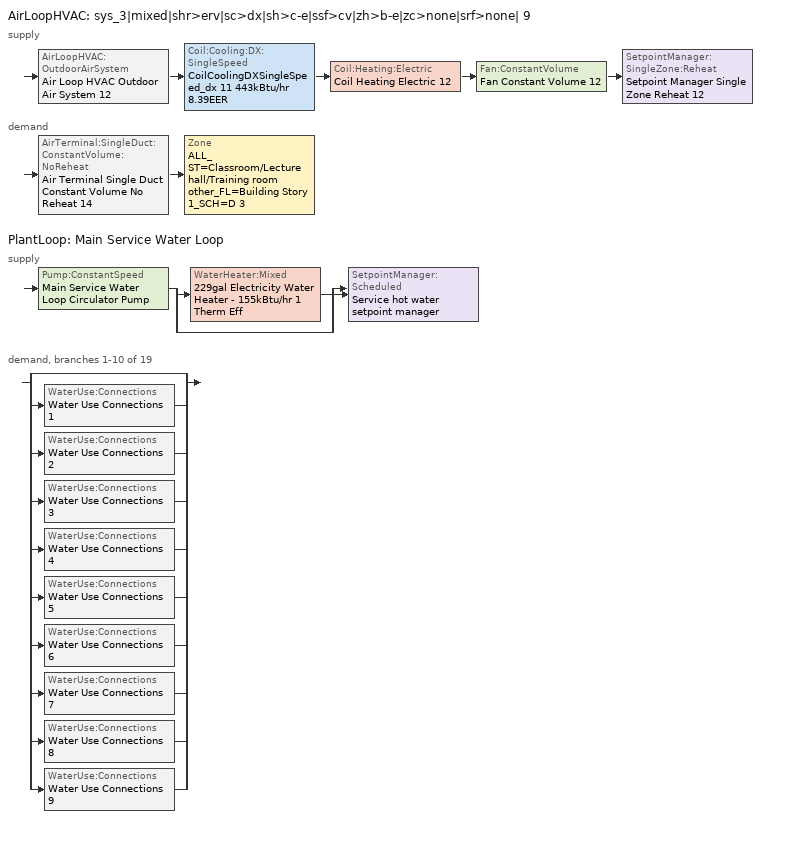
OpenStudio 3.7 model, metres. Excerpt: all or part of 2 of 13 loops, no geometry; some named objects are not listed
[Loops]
AirLoopHVAC 'sys_3|mixed|shr>erv|sc>dx|sh>c-e|ssf>cv|zh>b-e|zc>none|srf>none| 9'
 supply: AirLoopHVAC:OutdoorAirSystem 'Air Loop HVAC Outdoor Air System 12' > Coil:Cooling:DX:SingleSpeed 'CoilCoolingDXSingleSpeed_dx 11 443kBtu/hr 8.39EER' > Coil:Heating:Electric 'Coil Heating Electric 12' > Fan:ConstantVolume 'Fan Constant Volume 12' > SetpointManager:SingleZone:Reheat 'Setpoint Manager Single Zone Reheat 12'
 demand: AirTerminal:SingleDuct:ConstantVolume:NoReheat 'Air Terminal Single Duct Constant Volume No Reheat 14' > Zone 'ALL_ST=Classroom/Lecture hall/Training room other_FL=Building Story 1_SCH=D 3'
PlantLoop 'Main Service Water Loop'
 supply: Pump:ConstantSpeed 'Main Service Water Loop Circulator Pump' > split
  | WaterHeater:Mixed '229gal Electricity Water Heater - 155kBtu/hr 1 Therm Eff'
  | bypass
  join > SetpointManager:Scheduled 'Service hot water setpoint manager'
 demand, branches 1-10 of 19: split
  | bypass
  | WaterUse:Connections 'Water Use Connections 1'
  | WaterUse:Connections 'Water Use Connections 2'
  | WaterUse:Connections 'Water Use Connections 3'
  | WaterUse:Connections 'Water Use Connections 4'
  | WaterUse:Connections 'Water Use Connections 5'
  | WaterUse:Connections 'Water Use Connections 6'
  | WaterUse:Connections 'Water Use Connections 7'
  | WaterUse:Connections 'Water Use Connections 8'
  | WaterUse:Connections 'Water Use Connections 9'
[Sizing:Zone]
ALL_ST=Classroom/Lecture hall/Training room other_FL=Building Story 1_SCH=D 3: Zone Cooling Design Supply Air Temperature Input Method=TemperatureDifference; Zone Cooling Design Supply Air Temperature {C}=14; Zone Cooling Design Supply Air Temperature Difference {deltaC}=11; Zone Heating Design Supply Air Temperature Input Method=TemperatureDifference; Zone Heating Design Supply Air Temperature {C}=40; Zone Heating Design Supply Air Temperature Difference {deltaC}=21; Zone Cooling Design Supply Air Humidity Ratio {kg-H2O/kg-air}=0.0085; Zone Heating Design Supply Air Humidity Ratio {kg-H2O/kg-air}=0.008; Zone Heating Sizing Factor=1.3; Zone Cooling Sizing Factor=1.1; Cooling Design Air Flow Method=DesignDay; Heating Design Air Flow Method=DesignDay; Account for Dedicated Outdoor Air System=No; Dedicated Outdoor Air System Control Strategy=NeutralSupplyAir; Dedicated Outdoor Air Low Setpoint Temperature for Design {C}=autosize; Dedicated Outdoor Air High Setpoint Temperature for Design {C}=autosize; Zone Load Sizing Method=Sensible Load Only No Latent Load; Zone Latent Cooling Design Supply Air Humidity Ratio Input Method=HumidityRatioDifference; Zone Cooling Design Supply Air Humidity Ratio Difference {kgWater/kgDryAir}=0.005; Zone Latent Heating Design Supply Air Humidity Ratio Input Method=HumidityRatioDifference; Zone Humidification Design Supply Air Humidity Ratio Difference {kgWater/kgDryAir}=0.005
[Zone equipment]
ALL_ST=Classroom/Lecture hall/Training room other_FL=Building Story 1_SCH=D 3: Zone HVAC Baseboard Convective Electric 14, Air Terminal Single Duct Constant Volume No Reheat 14
[AirLoopHVAC]
sys_3|mixed|shr>erv|sc>dx|sh>c-e|ssf>cv|zh>b-e|zc>none|srf>none| 9: Availability Schedule=sys_3|mixed|shr>none|sc>dx|sh>c-e|ssf>cv|zh>b-e|zc>none|srf>none| 9 Occ Sch; Design Supply Air Flow Rate {m3/s}=autosize; Design Return Air Flow Fraction of Supply Air Flow=1
[Sizing:System]
sys_3|mixed|shr>erv|sc>dx|sh>c-e|ssf>cv|zh>b-e|zc>none|srf>none| 9: Type of Load to Size On=Sensible; Design Outdoor Air Flow Rate {m3/s}=Autosize; Central Heating Maximum System Air Flow Ratio=1; Preheat Design Temperature {C}=7; Preheat Design Humidity Ratio {kg-H2O/kg-Air}=0.008; Precool Design Temperature {C}=13; Precool Design Humidity Ratio {kg-H2O/kg-Air}=0.008; Central Cooling Design Supply Air Temperature {C}=13; Central Heating Design Supply Air Temperature {C}=43; Sizing Option=NonCoincident; 100% Outdoor Air in Cooling=No; 100% Outdoor Air in Heating=No; Central Cooling Design Supply Air Humidity Ratio {kg-H2O/kg-Air}=0.0085; Central Heating Design Supply Air Humidity Ratio {kg-H2O/kg-Air}=0.008; Cooling Design Air Flow Method=DesignDay; Cooling Design Air Flow Rate {m3/s}=0; Heating Design Air Flow Method=DesignDay; Heating Design Air Flow Rate {m3/s}=0; System Outdoor Air Method=ZoneSum; Zone Maximum Outdoor Air Fraction=1; Cooling Supply Air Flow Rate Per Floor Area {m3/s-m2}=0.00996765; Cooling Fraction of Autosized Cooling Supply Air Flow Rate=1; Cooling Supply Air Flow Rate Per Unit Cooling Capacity {m3/s-W}=3.94755e-05; Heating Supply Air Flow Rate Per Floor Area {m3/s-m2}=0.00996765; Heating Fraction of Autosized Heating Supply Air Flow Rate=1; Heating Fraction of Autosized Cooling Supply Air Flow Rate=1; Heating Supply Air Flow Rate Per Unit Heating Capacity {m3/s-W}=3.15882e-05; Cooling Design Capacity Method=CoolingDesignCapacity; Cooling Design Capacity {W}=autosize; Cooling Design Capacity Per Floor Area {W/m2}=234.7; Fraction of Autosized Cooling Design Capacity=1; Heating Design Capacity Method=HeatingDesignCapacity; Heating Design Capacity {W}=autosize; Heating Design Capacity Per Floor Area {W/m2}=157; Fraction of Autosized Heating Design Capacity=1; Central Cooling Capacity Control Method=OnOff; Occupant Diversity=autosize
[Fan:ConstantVolume]
Fan Constant Volume 12: Availability Schedule=Always On Discrete; Fan Total Efficiency=0.39975; Pressure Rise {Pa}=640; Maximum Flow Rate {m3/s}=AutoSize; Motor Efficiency=0.615
[Coil:Cooling:DX:SingleSpeed]
CoilCoolingDXSingleSpeed_dx 11 443kBtu/hr 8.39EER: Availability Schedule=Always On Discrete; Rated Total Cooling Capacity {W}=autosize; Rated Sensible Heat Ratio=autosize; Rated COP {W/W}=2.93053; Rated Air Flow Rate {m3/s}=autosize; Rated Evaporator Fan Power Per Volume Flow Rate 2017 {W/(m3/s)}=773.3; Rated Evaporator Fan Power Per Volume Flow Rate 2023 {W/(m3/s)}=934.4; Total Cooling Capacity Function of Temperature Curve=DXCOOL-NECB2011-REF-CAPFT; Total Cooling Capacity Function of Flow Fraction Curve=DXCOOL-NECB2011-REF-CAPFFLOW; Energy Input Ratio Function of Temperature Curve=DXCOOL-NECB2011-REF-COOLEIRFT; Energy Input Ratio Function of Flow Fraction Curve=DXCOOL-NECB2011-REF-COOLEIRFFLOW; Part Load Fraction Correlation Curve=DXCOOL-NECB2011-REF-COOLPLFFPLR; Minimum Outdoor Dry-Bulb Temperature for Compressor Operation {C}=-25; Nominal Time for Condensate Removal to Begin {s}=0; Ratio of Initial Moisture Evaporation Rate and Steady State Latent Capacity=0; Maximum Cycling Rate {cycles/hr}=0; Latent Capacity Time Constant {s}=0; Condenser Type=AirCooled; Evaporative Condenser Effectiveness=0.9; Evaporative Condenser Air Flow Rate {m3/s}=autosize; Evaporative Condenser Pump Rated Power Consumption {W}=autosize; Crankcase Heater Capacity {W}=0; Maximum Outdoor Dry-Bulb Temperature for Crankcase Heater Operation {C}=10; Basin Heater Capacity {W/K}=0; Basin Heater Setpoint Temperature {C}=2
[Coil:Heating:Electric]
Coil Heating Electric 12: Availability Schedule=Always On Discrete
[Controller:OutdoorAir]
Controller Outdoor Air 12: Minimum Outdoor Air Flow Rate {m3/s}=autosize; Maximum Outdoor Air Flow Rate {m3/s}=Autosize; Economizer Control Type=DifferentialEnthalpy; Economizer Control Action Type=ModulateFlow; Lockout Type=NoLockout; Minimum Limit Type=FixedMinimum; Minimum Outdoor Air Schedule=sys_3|mixed|shr>none|sc>dx|sh>c-e|ssf>cv|zh>b-e|zc>none|srf>none| 9 Occ Sch; Controller Mechanical Ventilation=Controller Mechanical Ventilation 12; High Humidity Control=No; Heat Recovery Bypass Control Type=BypassWhenOAFlowGreaterThanMinimum; Economizer Operation Staging=InterlockedWithMechanicalCooling
[Controller:MechanicalVentilation]
Controller Mechanical Ventilation 12: Availability Schedule=Always On Discrete; System Outdoor Air Method=ZoneSum
[AirLoopHVAC:OutdoorAirSystem]
Air Loop HVAC Outdoor Air System 12: Controller=Controller Outdoor Air 12
[SetpointManager:SingleZone:Reheat]
Setpoint Manager Single Zone Reheat 12: Minimum Supply Air Temperature {C}=13; Maximum Supply Air Temperature {C}=43; Control Zone=ALL_ST=Classroom/Lecture hall/Training room other_FL=Building Story 1_SCH=D 3; Setpoint Node or NodeList=sys_3|mixed|shr>erv|sc>dx|sh>c-e|ssf>cv|zh>b-e|zc>none|srf>none| 9 Supply Outlet Node
[ZoneHVAC:Baseboard:Convective:Electric]
Zone HVAC Baseboard Convective Electric 14: Availability Schedule=Always On Discrete; Nominal Capacity {W}=autosize; Efficiency=1
[AirTerminal:SingleDuct:ConstantVolume:NoReheat]
Air Terminal Single Duct Constant Volume No Reheat 14: Availability Schedule=Always On Discrete; Maximum Air Flow Rate {m3/s}=AutoSize
[PlantLoop]
Main Service Water Loop: Glycol Concentration=0; Maximum Loop Temperature {C}=60; Minimum Loop Temperature {C}=10; Plant Loop Volume {m3}=Autocalculate; Load Distribution Scheme=Optimal
[Sizing:Plant]
Main Service Water Loop: Loop Type=Heating; Design Loop Exit Temperature {C}=60; Loop Design Temperature Difference {deltaC}=5; Sizing Option=NonCoincident; Zone Timesteps in Averaging Window=1; Coincident Sizing Factor Mode=None
[SetpointManager:Scheduled]
Service hot water setpoint manager: Control Variable=Temperature; Schedule=Service Water Loop Temp - 140F; Setpoint Node or NodeList=Main Service Water Loop Supply Outlet Node
[Pump:ConstantSpeed]
Main Service Water Loop Circulator Pump: Rated Flow Rate {m3/s}=autosize; Rated Pump Head {Pa}=1.06806e+06; Rated Power Consumption {W}=autosize; Motor Efficiency=0.855; Fraction of Motor Inefficiencies to Fluid Stream=0; Pump Control Type=Intermittent; Design Power Sizing Method=PowerPerFlowPerPressure; Design Electric Power per Unit Flow Rate {W/(m3/s)}=348701.1; Design Shaft Power per Unit Flow Rate per Unit Head {W-s/m3-Pa}=1.28205
[WaterHeater:Mixed]
229gal Electricity Water Heater - 155kBtu/hr 1 Therm Eff: Tank Volume {m3}=0.868577; Setpoint Temperature Schedule=Service Water Loop Temp - 140F; Deadband Temperature Difference {deltaC}=2; Maximum Temperature Limit {C}=60; Heater Control Type=Cycle; Heater Maximum Capacity {W}=45383.1; Heater Fuel Type=Electricity; Heater Thermal Efficiency=1; Off Cycle Parasitic Fuel Consumption Rate {W}=88.1911; Off Cycle Parasitic Fuel Type=Electricity; Off Cycle Parasitic Heat Fraction to Tank=0.8; On Cycle Parasitic Fuel Consumption Rate {W}=88.1911; On Cycle Parasitic Fuel Type=Electricity; On Cycle Parasitic Heat Fraction to Tank=0; Ambient Temperature Indicator=Schedule; Ambient Temperature Schedule=Water Heater Ambient Temp Schedule - 70.0f; Off Cycle Loss Coefficient to Ambient Temperature {W/K}=4.14615; On Cycle Loss Coefficient to Ambient Temperature {W/K}=4.14615; Use Side Effectiveness=1; Source Side Effectiveness=1; Use Side Design Flow Rate {m3/s}=autosize; Source Side Design Flow Rate {m3/s}=autosize; Indirect Water Heating Recovery Time {hr}=1.5; Source Side Flow Control Mode=IndirectHeatPrimarySetpoint
[WaterHeater:Sizing]
229gal Electricity Water Heater - 155kBtu/hr 1 Therm Eff: Design Mode=PeakDraw; Time Storage Can Meet Peak Draw {hr}=0.538503; Time for Tank Recovery {hr}=0; Nominal Tank Volume for Autosizing Plant Connections {m3}=1
[WaterUse:Connections] Drain Water Heat Exchanger Type=None; Drain Water Heat Exchanger Destination=Plant
Name | Water Use Equipment Name 1
Water Use Connections 1 | Cafeteria_zn_1_flr_1 Service Water Use 0.24gal/min
Water Use Connections 2 | Computer_class_zn_1_flr_1 Service Water Use 0.12gal/min
Water Use Connections 3 | Corner_class_1_pod_1_zn_1_flr_1 Service Water Use 0.07gal/min
Water Use Connections 4 | Corner_class_1_pod_2_zn_1_flr_1 Service Water Use 0.07gal/min
Water Use Connections 5 | Corner_class_1_pod_3_zn_1_flr_1 Service Water Use 0.07gal/min
Water Use Connections 6 | Corner_class_2_pod_1_zn_1_flr_1 Service Water Use 0.07gal/min
Water Use Connections 7 | Corner_class_2_pod_2_zn_1_flr_1 Service Water Use 0.07gal/min
Water Use Connections 8 | Corner_class_2_pod_3_zn_1_flr_1 Service Water Use 0.07gal/min
Water Use Connections 9 | Gym_zn_1_flr_1 Service Water Use 0.54gal/min
[WaterUse:Equipment:Definition]
Name | Peak Flow Rate {m3/s} | Target Temperature Schedule | Sensible Fraction Schedule | Latent Fraction Schedule
Cafeteria_zn_1_flr_1 Service Water Use Def 0.24gal/min | 1.50573e-05 | Schedule Ruleset 5 | Schedule Ruleset 3 | Schedule Ruleset 4
Computer_class_zn_1_flr_1 Service Water Use Def 0.12gal/min | 7.45697e-06 | Schedule Ruleset 8 | Schedule Ruleset 6 | Schedule Ruleset 7
Corner_class_1_pod_1_zn_1_flr_1 Service Water Use Def 0.07gal/min | 4.55704e-06 | Schedule Ruleset 11 | Schedule Ruleset 9 | Schedule Ruleset 10
Corner_class_1_pod_2_zn_1_flr_1 Service Water Use Def 0.07gal/min | 4.55704e-06 | Schedule Ruleset 14 | Schedule Ruleset 12 | Schedule Ruleset 13
Corner_class_1_pod_3_zn_1_flr_1 Service Water Use Def 0.07gal/min | 4.55704e-06 | Schedule Ruleset 17 | Schedule Ruleset 15 | Schedule Ruleset 16
Corner_class_2_pod_1_zn_1_flr_1 Service Water Use Def 0.07gal/min | 4.55704e-06 | Schedule Ruleset 20 | Schedule Ruleset 18 | Schedule Ruleset 19
Corner_class_2_pod_2_zn_1_flr_1 Service Water Use Def 0.07gal/min | 4.55704e-06 | Schedule Ruleset 23 | Schedule Ruleset 21 | Schedule Ruleset 22
Corner_class_2_pod_3_zn_1_flr_1 Service Water Use Def 0.07gal/min | 4.55704e-06 | Schedule Ruleset 26 | Schedule Ruleset 24 | Schedule Ruleset 25
Gym_zn_1_flr_1 Service Water Use Def 0.54gal/min | 3.413e-05 | Schedule Ruleset 29 | Schedule Ruleset 27 | Schedule Ruleset 28
[WaterUse:Equipment]
Name | Water Use Equipment Definition | Space | Flow Rate Fraction Schedule
Cafeteria_zn_1_flr_1 Service Water Use 0.24gal/min | Cafeteria_zn_1_flr_1 Service Water Use Def 0.24gal/min | Cafeteria_ZN_1_FLR_1 | NECB-C-Service Water Heating
Computer_class_zn_1_flr_1 Service Water Use 0.12gal/min | Computer_class_zn_1_flr_1 Service Water Use Def 0.12gal/min | Computer_Class_ZN_1_FLR_1 | NECB-D-Service Water Heating
Corner_class_1_pod_1_zn_1_flr_1 Service Water Use 0.07gal/min | Corner_class_1_pod_1_zn_1_flr_1 Service Water Use Def 0.07gal/min | Corner_Class_1_Pod_1_ZN_1_FLR_1 | NECB-D-Service Water Heating
Corner_class_1_pod_2_zn_1_flr_1 Service Water Use 0.07gal/min | Corner_class_1_pod_2_zn_1_flr_1 Service Water Use Def 0.07gal/min | Corner_Class_1_Pod_2_ZN_1_FLR_1 | NECB-D-Service Water Heating
Corner_class_1_pod_3_zn_1_flr_1 Service Water Use 0.07gal/min | Corner_class_1_pod_3_zn_1_flr_1 Service Water Use Def 0.07gal/min | Corner_Class_1_Pod_3_ZN_1_FLR_1 | NECB-D-Service Water Heating
Corner_class_2_pod_1_zn_1_flr_1 Service Water Use 0.07gal/min | Corner_class_2_pod_1_zn_1_flr_1 Service Water Use Def 0.07gal/min | Corner_Class_2_Pod_1_ZN_1_FLR_1 | NECB-D-Service Water Heating
Corner_class_2_pod_2_zn_1_flr_1 Service Water Use 0.07gal/min | Corner_class_2_pod_2_zn_1_flr_1 Service Water Use Def 0.07gal/min | Corner_Class_2_Pod_2_ZN_1_FLR_1 | NECB-D-Service Water Heating
Corner_class_2_pod_3_zn_1_flr_1 Service Water Use 0.07gal/min | Corner_class_2_pod_3_zn_1_flr_1 Service Water Use Def 0.07gal/min | Corner_Class_2_Pod_3_ZN_1_FLR_1 | NECB-D-Service Water Heating
Gym_zn_1_flr_1 Service Water Use 0.54gal/min | Gym_zn_1_flr_1 Service Water Use Def 0.54gal/min | Gym_ZN_1_FLR_1 | NECB-B-Service Water Heating
[Schedule:Ruleset]
Service Water Loop Temp - 140F: Default Day Schedule=Service Water Loop Temp - 140F Default
Water Heater Ambient Temp Schedule - 70.0f: Default Day Schedule=Water Heater Ambient Temp Schedule 70.0F Default
Schedule Ruleset 3: Default Day Schedule=Schedule Day 5
Schedule Ruleset 4: Default Day Schedule=Schedule Day 6
Schedule Ruleset 5: Default Day Schedule=Schedule Day 7
NECB-C-Service Water Heating: Default Day Schedule=NECB-C-Service Water Heating Default
Schedule Ruleset 6: Default Day Schedule=Schedule Day 8
Schedule Ruleset 7: Default Day Schedule=Schedule Day 9
Schedule Ruleset 8: Default Day Schedule=Schedule Day 10
NECB-D-Service Water Heating: Default Day Schedule=NECB-D-Service Water Heating Default
Schedule Ruleset 9: Default Day Schedule=Schedule Day 11
Schedule Ruleset 10: Default Day Schedule=Schedule Day 12
Schedule Ruleset 11: Default Day Schedule=Schedule Day 13
Schedule Ruleset 12: Default Day Schedule=Schedule Day 14
Schedule Ruleset 13: Default Day Schedule=Schedule Day 15
Schedule Ruleset 14: Default Day Schedule=Schedule Day 16
Schedule Ruleset 15: Default Day Schedule=Schedule Day 17
Schedule Ruleset 16: Default Day Schedule=Schedule Day 18
Schedule Ruleset 17: Default Day Schedule=Schedule Day 19
Schedule Ruleset 18: Default Day Schedule=Schedule Day 20
Schedule Ruleset 19: Default Day Schedule=Schedule Day 21
Schedule Ruleset 20: Default Day Schedule=Schedule Day 22
Schedule Ruleset 21: Default Day Schedule=Schedule Day 23
Schedule Ruleset 22: Default Day Schedule=Schedule Day 24
Schedule Ruleset 23: Default Day Schedule=Schedule Day 25
Schedule Ruleset 24: Default Day Schedule=Schedule Day 26
Schedule Ruleset 25: Default Day Schedule=Schedule Day 27
Schedule Ruleset 26: Default Day Schedule=Schedule Day 28
Schedule Ruleset 27: Default Day Schedule=Schedule Day 29
Schedule Ruleset 28: Default Day Schedule=Schedule Day 30
Schedule Ruleset 29: Default Day Schedule=Schedule Day 31
NECB-B-Service Water Heating: Default Day Schedule=NECB-B-Service Water Heating Default
sys_3|mixed|shr>none|sc>dx|sh>c-e|ssf>cv|zh>b-e|zc>none|srf>none| 9 Occ Sch: Default Day Schedule=sys_3|mixed|shr>none|sc>dx|sh>c-e|ssf>cv|zh>b-e|zc>none|srf>none| 9 Occ Sch Default; Summer Design Day Schedule=sys_3|mixed|shr>none|sc>dx|sh>c-e|ssf>cv|zh>b-e|zc>none|srf>none| 9 Occ Sch Summer Design Day; Winter Design Day Schedule=sys_3|mixed|shr>none|sc>dx|sh>c-e|ssf>cv|zh>b-e|zc>none|srf>none| 9 Occ Sch Winter Design Day
[Schedule:Day]
Service Water Loop Temp - 140F Default; Schedule Day 7; Schedule Day 10; Schedule Day 13; Schedule Day 16; Schedule Day 19; Schedule Day 22; Schedule Day 25; Schedule Day 28; Schedule Day 31: 24, 0, 60
Water Heater Ambient Temp Schedule 70.0F Default: 24, 0, 21.1111
Schedule Day 5; Schedule Day 8; Schedule Day 11; Schedule Day 14; Schedule Day 17; Schedule Day 20; Schedule Day 23; Schedule Day 26; Schedule Day 29: 24, 0, 0.2
Schedule Day 6; Schedule Day 9; NECB-D-Service Water Heating Sat Day; NECB-D-Service Water Heating Sun|Hol Day; Schedule Day 12; Schedule Day 15; Schedule Day 18; Schedule Day 21; Schedule Day 24; Schedule Day 27; Schedule Day 30: 24, 0, 0.05
NECB-C-Service Water Heating Default; NECB-C-Service Water Heating Default|Wkdy Day: 8, 0, 0.05, 9, 0, 0.1, 10, 0, 0.2, 11, 0, 0.3, 12, 0, 0.4, 16, 0, 0.8, 17, 0, 0.6, 18, 0, 0.4, 19, 0, 0.3, 21, 0, 0.2, 24, 0, 0.05
NECB-C-Service Water Heating Sat Day: 8, 0, 0.05, 9, 0, 0.1, 10, 0, 0.2, 11, 0, 0.3, 12, 0, 0.5, 16, 0, 0.9, 17, 0, 0.7, 18, 0, 0.5, 19, 0, 0.3, 21, 0, 0.2, 24, 0, 0.05
NECB-C-Service Water Heating Sun|Hol Day: 8, 0, 0.05, 9, 0, 0.1, 10, 0, 0.2, 11, 0, 0.3, 12, 0, 0.5, 17, 0, 0.9, 18, 0, 0.5, 19, 0, 0.3, 24, 0, 0.05
NECB-D-Service Water Heating Default; NECB-D-Service Water Heating Default|Wkdy Day: 8, 0, 0.05, 10, 0, 0.5, 16, 0, 0.9, 17, 0, 0.7, 18, 0, 0.3, 21, 0, 0.5, 22, 0, 0.3, 24, 0, 0.05
NECB-B-Service Water Heating Default; NECB-B-Service Water Heating Default|Wkdy Day: 1, 0, 0.6, 2, 0, 0.5, 9, 0, 0.05, 11, 0, 0.7, 12, 0, 0.4, 13, 0, 0.5, 15, 0, 0.6, 16, 0, 0.4, 18, 0, 0.3, 19, 0, 0.4, 20, 0, 0.5, 22, 0, 0.8, 24, 0, 0.9
NECB-B-Service Water Heating Sat Day: 1, 0, 0.7, 2, 0, 0.6, 9, 0, 0.05, 11, 0, 0.7, 12, 0, 0.4, 13, 0, 0.5, 15, 0, 0.6, 16, 0, 0.4, 18, 0, 0.3, 19, 0, 0.4, 20, 0, 0.5, 22, 0, 0.8, 24, 0, 0.9
NECB-B-Service Water Heating Sun|Hol Day: 1, 0, 0.5, 2, 0, 0.6, 9, 0, 0.05, 11, 0, 0.7, 12, 0, 0.4, 13, 0, 0.5, 15, 0, 0.6, 16, 0, 0.4, 18, 0, 0.3, 19, 0, 0.4, 20, 0, 0.5, 22, 0, 0.8, 24, 0, 0.5
sys_3|mixed|shr>none|sc>dx|sh>c-e|ssf>cv|zh>b-e|zc>none|srf>none| 9 Occ Sch Default: 9, 0, 0, 18, 0, 1, 19, 0, 0, 22, 0, 1, 24, 0, 0
sys_3|mixed|shr>none|sc>dx|sh>c-e|ssf>cv|zh>b-e|zc>none|srf>none| 9 Occ Sch Winter Design Day; sys_3|mixed|shr>none|sc>dx|sh>c-e|ssf>cv|zh>b-e|zc>none|srf>none| 9 Occ Sch Summer Design Day: 24, 0, 1
Schedule Day 70: 24, 0, 0
[Schedule:Rule] Date Specification Type=DateRange; Start Month=1; Start Day=1; End Month=12; End Day=31
Name | Schedule Ruleset | Rule Order | Day Schedule | Apply Monday | Apply Tuesday | Apply Wednesday | Apply Thursday | Apply Friday | Apply Saturday | Apply Sunday
Schedule Rule 68 | NECB-C-Service Water Heating | 2 | NECB-C-Service Water Heating Default|Wkdy Day | Yes | Yes | Yes | Yes | Yes
Schedule Rule 69 | NECB-C-Service Water Heating | 1 | NECB-C-Service Water Heating Sat Day |  |  |  |  |  | Yes
Schedule Rule 70 | NECB-C-Service Water Heating | 0 | NECB-C-Service Water Heating Sun|Hol Day |  |  |  |  |  |  | Yes
Schedule Rule 71 | NECB-D-Service Water Heating | 2 | NECB-D-Service Water Heating Default|Wkdy Day | Yes | Yes | Yes | Yes | Yes
Schedule Rule 72 | NECB-D-Service Water Heating | 1 | NECB-D-Service Water Heating Sat Day |  |  |  |  |  | Yes
Schedule Rule 73 | NECB-D-Service Water Heating | 0 | NECB-D-Service Water Heating Sun|Hol Day |  |  |  |  |  |  | Yes
Schedule Rule 74 | NECB-B-Service Water Heating | 2 | NECB-B-Service Water Heating Default|Wkdy Day | Yes | Yes | Yes | Yes | Yes
Schedule Rule 75 | NECB-B-Service Water Heating | 1 | NECB-B-Service Water Heating Sat Day |  |  |  |  |  | Yes
Schedule Rule 76 | NECB-B-Service Water Heating | 0 | NECB-B-Service Water Heating Sun|Hol Day |  |  |  |  |  |  | Yes
Schedule Rule 91 | sys_3|mixed|shr>none|sc>dx|sh>c-e|ssf>cv|zh>b-e|zc>none|srf>none| 9 Occ Sch | 0 | Schedule Day 70 |  |  |  |  |  | Yes | Yes
[Schedule:Constant]
Always On Discrete: Value=1
[Curve:Biquadratic] Minimum Value of x=13; Maximum Value of x=24; Minimum Value of y=24; Maximum Value of y=46
Name | Coefficient1 Constant | Coefficient2 x | Coefficient3 x**2 | Coefficient4 y | Coefficient5 y**2 | Coefficient6 x*y
DXCOOL-NECB2011-REF-CAPFT | 0.867905 | 0.0142459 | 0.00055436 | -0.0075575 | 3.3e-05 | -0.0001918
DXCOOL-NECB2011-REF-COOLEIRFT | 0.114171 | 0.0281822 | -0.0004199 | 0.0214108 | 0.000161028 | -0.000679104
[Curve:Quadratic] Minimum Value of x=0.5; Maximum Value of x=1.5
Name | Coefficient1 Constant | Coefficient2 x | Coefficient3 x**2
DXCOOL-NECB2011-REF-CAPFFLOW | 0.8 | 0.2 | 0
DXCOOL-NECB2011-REF-COOLEIRFFLOW | 1.1552 | -0.1808 | 0.0256
[Curve:Cubic]
DXCOOL-NECB2011-REF-COOLPLFFPLR: Coefficient1 Constant=0.0277; Coefficient2 x=4.9151; Coefficient3 x**2=-8.184; Coefficient4 x**3=4.2702; Minimum Value of x=0.7; Maximum Value of x=1
